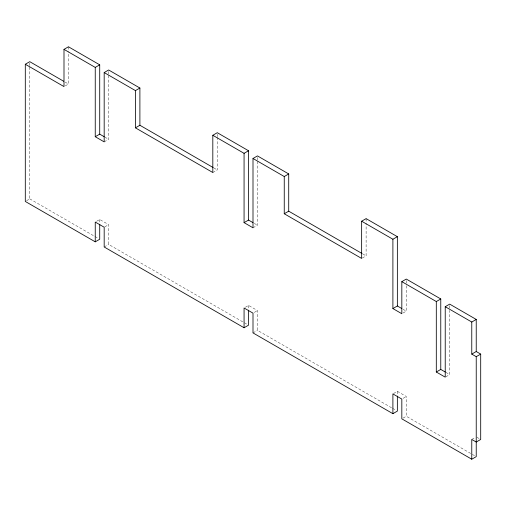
<?xml version="1.0" encoding="UTF-8"?>
<svg xmlns="http://www.w3.org/2000/svg" width="506" height="506" viewBox="0 0 506 506"><rect width="100%" height="100%" fill="white"/><g stroke="black" fill="none" stroke-linecap="round" stroke-linejoin="round"><path stroke-width="0.38" stroke-dasharray="2.53 1.9" d="M26.578 200.711L29.765 198.871L29.765 66.406M29.765 65.622L29.765 61.681M65.268 85.862L68.462 84.021L68.462 51.441M104.179 141.876L108.645 139.295L108.645 74.711M96.526 221.331L99.714 219.49L108.645 224.645L108.645 244.411L247.175 324.39M104.818 226.859L108.645 224.645M212.817 172.521L217.283 169.94L217.283 137.36M104.179 246.985L108.645 244.411M253 227.795L257.465 225.221L257.465 160.63M245.347 307.256L248.535 305.415L257.465 310.57L257.465 330.329L391.903 407.95M254.278 312.411L257.465 310.57M362.283 258.073L366.11 255.865L366.11 223.285M253 332.91L257.465 330.329M403.099 312.98L406.293 311.139L406.293 285.321M393.535 393.548L397.362 391.334L406.293 396.495L406.293 416.255L474.875 455.855M403.099 398.336L406.293 396.495M445.868 376.793L449.695 374.579L449.695 310.387M403.099 418.095L406.293 416.255M471.769 439.455L474.957 437.614M65.065 82.061L68.462 84.021M213.886 167.979L217.283 169.94M362.713 253.904L366.11 255.865M104.818 137.088L108.645 139.295M254.278 223.38L257.465 225.221M403.099 309.299L406.293 311.139M445.868 372.372L449.695 374.579M476.873 437.241L479.422 438.715M29.765 198.871L94.28 236.119M94.957 236.511L98.354 238.471M392.586 408.342L395.996 410.309M449.695 305.687L449.695 309.602M406.293 280.628L406.293 284.543M397.362 391.334L397.362 395.287M366.11 218.63L366.11 222.507M257.465 157.48L257.465 159.845M248.535 305.415L248.535 309.368M217.283 134.261L217.283 136.588M108.645 71.561L108.645 73.92M99.714 219.49L99.714 223.443M68.462 46.786L68.462 50.663"/><path stroke-width="0.76" d="M99.714 224.234L99.714 239.256L95.248 241.83L25.3 201.451L25.3 64.256L29.765 61.681L63.705 81.276M63.996 49.36L68.462 46.786L99.714 64.831L99.714 134.141L95.248 136.721L95.248 67.406L63.996 49.36L63.996 86.596L25.3 64.256M95.248 67.406L99.714 64.831M95.248 136.721L104.179 141.876L104.179 72.56L108.645 69.986L139.896 88.025L139.896 125.26L213.209 167.587M104.179 72.56L135.431 90.606L139.896 88.025M135.431 90.606L135.431 127.841L139.896 125.26M212.817 135.285L217.283 132.705L248.535 150.75L248.535 220.066L244.069 222.64L244.069 153.331L212.817 135.285L212.817 172.521L135.431 127.841M244.069 153.331L248.535 150.75M244.069 222.64L253 227.795L253 158.486L257.465 155.905L288.717 173.95L288.717 211.185L362.037 253.512M253 158.486L284.252 176.531L288.717 173.95M284.252 176.531L284.252 213.76L288.717 211.185M361.645 221.211L366.11 218.63L397.362 236.675L397.362 305.985L392.896 308.565L392.896 239.249L361.645 221.211L361.645 258.44L284.252 213.76M392.896 239.249L397.362 236.675M95.248 241.83L95.248 222.071L104.179 227.226L104.179 246.985L244.069 327.755L248.535 325.175L248.535 310.159M392.896 308.565L401.827 313.72L401.827 281.64L406.293 279.065L440.77 298.97L440.77 369.424L445.229 372.005M401.827 281.64L436.305 301.544L440.77 298.97M436.305 301.544L436.305 372.005L445.229 377.16L445.229 306.699L449.695 304.125L476.235 319.444L476.235 351.525L480.7 354.099L480.7 439.455L476.235 442.029L471.769 439.455L471.769 459.214L476.235 456.64L476.235 356.679L480.7 354.099M445.229 306.699L471.769 322.025L476.235 319.444M436.305 372.005L440.77 369.424M471.769 322.025L471.769 354.099L476.235 351.525M244.069 327.755L244.069 307.99L253 313.144L253 332.91L392.896 413.68L397.362 411.1L397.362 396.078M99.714 134.141L104.179 136.721M248.535 220.066L253 222.64M397.362 305.985L401.827 308.565M471.769 354.099L476.235 356.679M471.769 459.214L401.827 418.835L401.827 399.07L392.896 393.915L392.896 413.68"/></g></svg>
